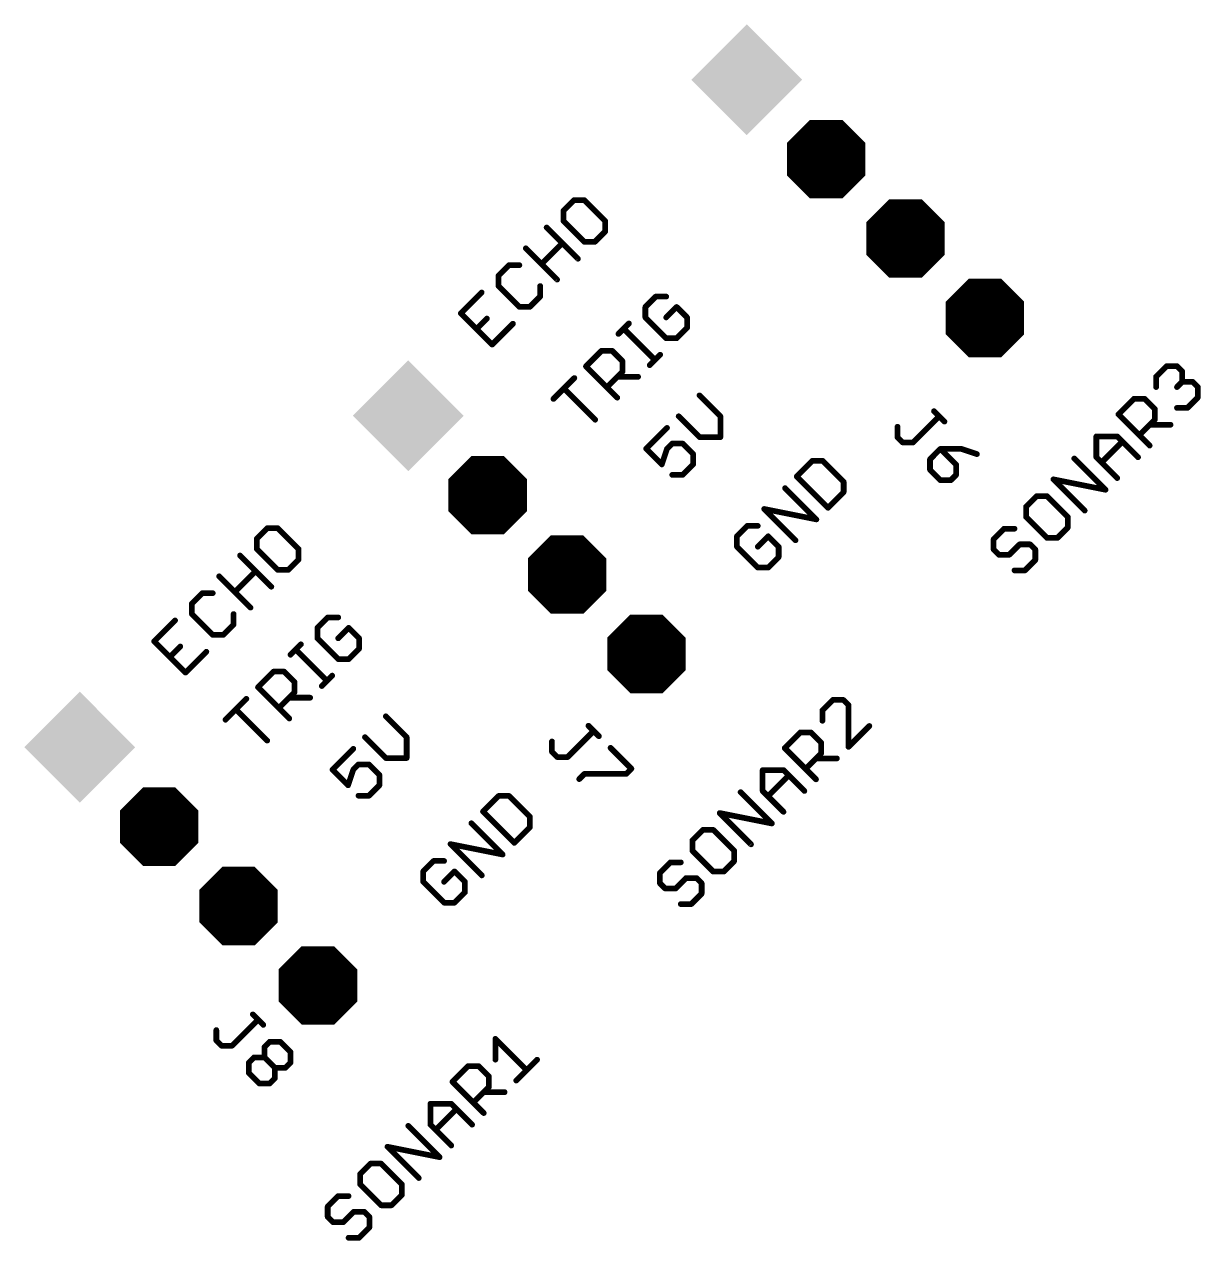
# Model space of a CAD drawing. Extents: x -38.3 to 35.6, y -39 to 39.9.
# Drawn here: x 14.66 to 35.61, y -35.45 to -13.78 of the extents above; entities that cross this region are included whole.
import ezdxf

# ---------------------------------------------------------------- set-up
doc = ezdxf.new("R2010")
doc.units = 0
doc.header["$MEASUREMENT"] = 0
doc.layers.get('0').update_dxf_attribs({"linetype": 'CONTINUOUS'})
doc.layers.add('25', color=253, linetype='CONTINUOUS')

# ---------------------------------------------------------------- blocks, each defined once
blk = doc.blocks.new('SQUAREP')
blk.add_solid([(-0.5, -0.5), (0.5, -0.5), (-0.5, 0.5), (0.5, 0.5)])
blk = doc.blocks.new('OCTAGONP')
at = {"const_width": 0.5}
blk.add_lwpolyline([(-0.25, -0.1036), (-0.25, 0.1036), (-0.1036, 0.25), (0.1036, 0.25), (0.25, 0.1036), (0.25, -0.1036), (0.1036, -0.25), (-0.1036, -0.25), (-0.25, -0.1036), (-0.25, 0.1036)], dxfattribs=at)

msp = doc.modelspace()

# ---------------------------------------------------------------- linework, layer by layer
at = {"layer": '25', "const_width": 0.1016}
for points in [[(24.4448, -16.9138), (24.2591, -17.0996)], [(24.6306, -16.9138), (24.4448, -16.9138)], [(25.0021, -17.2853), (24.6306, -16.9138)], [(24.2591, -17.0996), (24.2591, -17.2853)], [(24.2591, -17.2853), (24.6306, -17.6568)], [(25.0021, -17.4711), (25.0021, -17.2853)], [(23.9589, -17.3998), (24.5161, -17.957)], [(24.8163, -17.6568), (25.0021, -17.4711)], [(24.1446, -18.3285), (23.5874, -17.7713)], [(23.866, -18.0499), (24.2375, -17.6784)], [(24.6306, -17.6568), (24.8163, -17.6568)], [(23.2872, -18.0715), (23.1014, -18.2572)], [(23.4729, -18.0715), (23.2872, -18.0715)], [(23.1014, -18.2572), (23.1014, -18.443)], [(23.1014, -18.443), (23.4729, -18.8145)], [(23.8444, -18.6287), (23.8444, -18.443)], [(22.8012, -18.5574), (22.4297, -18.9289)], [(23.6587, -18.8145), (23.8444, -18.6287)], [(25.9029, -18.6307), (25.7171, -18.8165)], [(26.0886, -18.6307), (25.9029, -18.6307)], [(23.4729, -18.8145), (23.6587, -18.8145)], [(25.7171, -18.8165), (25.7171, -19.0022)], [(26.2744, -18.8165), (26.0886, -19.0022)], [(26.4601, -19.0022), (26.2744, -18.8165)], [(22.4297, -18.9289), (22.987, -19.4862)], [(22.7084, -19.2075), (22.8941, -19.0218)], [(22.987, -19.4862), (23.3585, -19.1147)], [(25.2384, -19.2953), (25.4241, -19.1095)], [(25.7171, -19.0022), (26.0886, -19.3737)], [(26.4601, -19.188), (26.4601, -19.0022)], [(25.8885, -19.7596), (25.3313, -19.2024)], [(26.2744, -19.3737), (26.4601, -19.188)], [(26.0886, -19.3737), (26.2744, -19.3737)], [(24.6596, -19.8741), (24.9382, -19.5955)], [(24.9382, -19.5955), (25.1239, -19.5955)], [(25.1239, -19.5955), (25.3097, -19.7812)], [(25.7956, -19.8525), (25.9814, -19.6668)], [(25.2168, -20.4313), (24.6596, -19.8741)], [(25.3097, -19.967), (25.0311, -20.2456)], [(25.3097, -19.7812), (25.3097, -19.967)], [(34.8147, -20.0567), (35.0005, -19.871)], [(35.0005, -19.871), (35.1862, -19.871)], [(35.1862, -19.871), (35.2791, -19.9638)], [(35.2791, -19.9638), (35.2791, -20.1496)], [(24.0807, -20.4529), (24.4522, -20.0814)], [(25.2168, -20.0598), (25.5883, -20.0598)], [(34.8147, -20.2425), (34.8147, -20.0567)], [(35.2791, -20.1496), (35.1862, -20.2425)], [(35.2791, -20.1496), (35.4649, -20.1496)], [(35.4649, -20.1496), (35.5577, -20.2425)], [(24.8237, -20.8244), (24.2665, -20.2672)], [(27.0536, -20.7631), (26.6821, -20.3916)], [(35.5577, -20.2425), (35.5577, -20.4282)], [(34.143, -20.7284), (34.4217, -20.4498)], [(34.4217, -20.4498), (34.6074, -20.4498)], [(34.6074, -20.4498), (34.7932, -20.6355)], [(35.372, -20.614), (35.1862, -20.614)], [(35.5577, -20.4282), (35.372, -20.614)], [(26.3106, -20.7631), (26.6821, -21.1346)], [(27.0536, -21.1346), (27.0536, -20.7631)], [(30.4871, -21.229), (30.9515, -20.7646)], [(30.8586, -20.6717), (31.0443, -20.8575)], [(34.7003, -21.2857), (34.143, -20.7284)], [(34.7932, -20.8213), (34.5145, -21.0999)], [(34.7932, -20.6355), (34.7932, -20.8213)], [(26.1032, -20.9704), (25.7317, -21.3419)], [(30.2085, -20.9504), (30.2085, -21.1361)], [(34.7003, -20.9142), (35.0718, -20.9142)], [(26.1032, -21.3419), (26.1961, -21.249)], [(26.1961, -21.249), (26.3819, -21.249)], [(26.3819, -21.249), (26.5676, -21.4348)], [(26.6821, -21.1346), (27.0536, -21.1346)], [(30.2085, -21.1361), (30.3013, -21.229)], [(30.3013, -21.229), (30.4871, -21.229)], [(33.75, -21.493), (33.75, -21.1215)], [(33.75, -21.1215), (34.1215, -21.1215)], [(33.8428, -21.5859), (34.2143, -21.2144)], [(34.1215, -21.1215), (34.493, -21.493)], [(25.7317, -21.3419), (26.0104, -21.6205)], [(26.0104, -21.6205), (26.1032, -21.3419)], [(26.5676, -21.4348), (26.5676, -21.6205)], [(30.973, -21.3434), (30.7873, -21.5292)], [(31.3445, -21.3434), (30.973, -21.3434)], [(31.2517, -21.6221), (30.973, -21.3434)], [(31.6232, -21.4363), (31.3445, -21.3434)], [(34.1215, -21.8645), (33.75, -21.493)], [(26.5676, -21.6205), (26.3819, -21.8063)], [(28.692, -21.5566), (28.4134, -21.8353)], [(28.8778, -21.5566), (28.692, -21.5566)], [(29.2493, -21.9281), (28.8778, -21.5566)], [(30.7873, -21.5292), (30.7873, -21.7149)], [(30.7873, -21.7149), (30.973, -21.9007)], [(31.2517, -21.8078), (31.2517, -21.6221)], [(33.9141, -22.0718), (33.3569, -21.5146)], [(26.3819, -21.8063), (26.1961, -21.8063)], [(28.4134, -21.8353), (28.9706, -22.3925)], [(29.2493, -22.1139), (29.2493, -21.9281)], [(30.973, -21.9007), (31.1588, -21.9007)], [(31.1588, -21.9007), (31.2517, -21.8078)], [(33.5426, -22.4433), (32.9854, -21.8861)], [(32.9854, -21.8861), (33.9141, -22.0718)], [(28.7633, -22.5998), (28.2061, -22.0426)], [(28.9706, -22.3925), (29.2493, -22.1139)], [(32.6852, -22.1863), (32.4994, -22.372)], [(32.8709, -22.1863), (32.6852, -22.1863)], [(33.2424, -22.5578), (32.8709, -22.1863)], [(28.3918, -22.9713), (27.8346, -22.4141)], [(27.8346, -22.4141), (28.7633, -22.5998)], [(32.4994, -22.372), (32.4994, -22.5578)], [(32.4994, -22.5578), (32.8709, -22.9293)], [(33.2424, -22.7435), (33.2424, -22.5578)], [(18.9838, -22.7558), (18.7981, -22.9416)], [(19.1696, -22.7558), (18.9838, -22.7558)], [(19.5411, -23.1273), (19.1696, -22.7558)], [(27.5344, -22.7143), (27.3486, -22.9)], [(27.7201, -22.7143), (27.5344, -22.7143)], [(32.1064, -22.7651), (31.9206, -22.9508)], [(32.2921, -22.7651), (32.1064, -22.7651)], [(33.0567, -22.9293), (33.2424, -22.7435)], [(18.7981, -22.9416), (18.7981, -23.1273)], [(27.3486, -22.9), (27.3486, -23.0858)], [(27.9059, -22.9), (27.7201, -23.0858)], [(28.0916, -23.0858), (27.9059, -22.9)], [(31.9206, -22.9508), (31.9206, -23.1366)], [(32.8709, -22.9293), (33.0567, -22.9293)], [(18.7981, -23.1273), (19.1696, -23.4988)], [(19.5411, -23.3131), (19.5411, -23.1273)], [(27.3486, -23.0858), (27.7201, -23.4573)], [(28.0916, -23.2715), (28.0916, -23.0858)], [(31.9206, -23.1366), (32.0135, -23.2295)], [(32.0135, -23.2295), (32.1992, -23.2295)], [(32.1992, -23.2295), (32.385, -23.0437)], [(32.385, -23.0437), (32.5707, -23.0437)], [(32.5707, -23.0437), (32.6636, -23.1366)], [(32.6636, -23.1366), (32.6636, -23.3223)], [(18.4979, -23.2418), (19.0551, -23.799)], [(19.3553, -23.4988), (19.5411, -23.3131)], [(27.9059, -23.4573), (28.0916, -23.2715)], [(32.6636, -23.3223), (32.4779, -23.5081)], [(18.6836, -24.1705), (18.1264, -23.6133)], [(18.405, -23.8919), (18.7765, -23.5204)], [(19.1696, -23.4988), (19.3553, -23.4988)], [(27.7201, -23.4573), (27.9059, -23.4573)], [(32.4779, -23.5081), (32.2921, -23.5081)], [(17.8262, -23.9135), (17.6404, -24.0992)], [(18.0119, -23.9135), (17.8262, -23.9135)], [(17.6404, -24.0992), (17.6404, -24.285)], [(17.6404, -24.285), (18.0119, -24.6565)], [(18.3834, -24.4707), (18.3834, -24.285)], [(17.3402, -24.3994), (16.9687, -24.7709)], [(18.1977, -24.6565), (18.3834, -24.4707)], [(20.0609, -24.3457), (19.8751, -24.5315)], [(20.2466, -24.3457), (20.0609, -24.3457)], [(18.0119, -24.6565), (18.1977, -24.6565)], [(19.8751, -24.5315), (19.8751, -24.7172)], [(19.8751, -24.7172), (20.2466, -25.0887)], [(20.4324, -24.5315), (20.2466, -24.7172)], [(20.6181, -24.7172), (20.4324, -24.5315)], [(20.6181, -24.903), (20.6181, -24.7172)], [(16.9687, -24.7709), (17.526, -25.3282)], [(17.2474, -25.0495), (17.4331, -24.8638)], [(17.526, -25.3282), (17.8975, -24.9567)], [(19.3964, -25.0103), (19.5821, -24.8245)], [(20.0465, -25.4746), (19.4893, -24.9174)], [(20.4324, -25.0887), (20.6181, -24.903)], [(20.2466, -25.0887), (20.4324, -25.0887)], [(18.8176, -25.5891), (19.0962, -25.3105)], [(19.0962, -25.3105), (19.2819, -25.3105)], [(19.2819, -25.3105), (19.4677, -25.4962)], [(19.9536, -25.5675), (20.1394, -25.3818)], [(19.3748, -26.1463), (18.8176, -25.5891)], [(19.4677, -25.4962), (19.4677, -25.682)], [(18.2387, -26.1679), (18.6102, -25.7964)], [(19.4677, -25.682), (19.1891, -25.9606)], [(19.3748, -25.7748), (19.7463, -25.7748)], [(29.0569, -25.8146), (28.8711, -26.0003)], [(29.2426, -25.8146), (29.0569, -25.8146)], [(29.3355, -25.9074), (29.2426, -25.8146)], [(18.9817, -26.5394), (18.4245, -25.9822)], [(28.8711, -26.0003), (28.8711, -26.1861)], [(29.3355, -26.6504), (29.3355, -25.9074)], [(21.4656, -26.4781), (21.0941, -26.1066)], [(20.7226, -26.4781), (21.0941, -26.8496)], [(21.4656, -26.8496), (21.4656, -26.4781)], [(24.3321, -26.8324), (24.7965, -26.368)], [(24.7036, -26.2752), (24.8894, -26.4609)], [(28.1994, -26.672), (28.4781, -26.3934)], [(28.4781, -26.3934), (28.6638, -26.3934)], [(28.6638, -26.3934), (28.8496, -26.5791)], [(29.707, -26.2789), (29.3355, -26.6504)], [(20.5152, -26.6854), (20.1437, -27.0569)], [(24.0535, -26.5538), (24.0535, -26.7395)], [(25.0967, -26.6682), (25.4682, -27.0397)], [(28.7567, -27.2293), (28.1994, -26.672)], [(28.8496, -26.5791), (28.8496, -26.7649)], [(21.0941, -26.8496), (21.4656, -26.8496)], [(24.0535, -26.7395), (24.1464, -26.8324)], [(24.1464, -26.8324), (24.3321, -26.8324)], [(28.8496, -26.7649), (28.5709, -27.0435)], [(28.7567, -26.8578), (29.1282, -26.8578)], [(20.1437, -27.0569), (20.4224, -27.3355)], [(20.4224, -27.3355), (20.5152, -27.0569)], [(20.5152, -27.0569), (20.6081, -26.964)], [(20.6081, -26.964), (20.7939, -26.964)], [(20.7939, -26.964), (20.9796, -27.1498)], [(25.4682, -27.0397), (25.3753, -27.1326)], [(27.8064, -27.4366), (27.8064, -27.0651)], [(27.8064, -27.0651), (28.1779, -27.0651)], [(28.1779, -27.0651), (28.5494, -27.4366)], [(20.9796, -27.3355), (20.7939, -27.5213)], [(20.9796, -27.1498), (20.9796, -27.3355)], [(24.6323, -27.1326), (24.5394, -27.2255)], [(25.3753, -27.1326), (24.6323, -27.1326)], [(27.8992, -27.5295), (28.2707, -27.158)], [(20.7939, -27.5213), (20.6081, -27.5213)], [(23.104, -27.5256), (22.8254, -27.8043)], [(23.2898, -27.5256), (23.104, -27.5256)], [(23.6613, -27.8971), (23.2898, -27.5256)], [(27.9705, -28.0154), (27.4133, -27.4582)], [(28.1779, -27.8081), (27.8064, -27.4366)], [(22.8254, -27.8043), (23.3826, -28.3615)], [(23.6613, -28.0829), (23.6613, -27.8971)], [(27.599, -28.3869), (27.0418, -27.8297)], [(27.0418, -27.8297), (27.9705, -28.0154)], [(23.1753, -28.5688), (22.6181, -28.0116)], [(23.3826, -28.3615), (23.6613, -28.0829)], [(26.7416, -28.1299), (26.5558, -28.3156)], [(26.9273, -28.1299), (26.7416, -28.1299)], [(27.2988, -28.5014), (26.9273, -28.1299)], [(22.8038, -28.9403), (22.2466, -28.3831)], [(22.2466, -28.3831), (23.1753, -28.5688)], [(26.5558, -28.3156), (26.5558, -28.5014)], [(26.5558, -28.5014), (26.9273, -28.8729)], [(27.2988, -28.6871), (27.2988, -28.5014)], [(21.9464, -28.6833), (21.7606, -28.869)], [(22.1321, -28.6833), (21.9464, -28.6833)], [(26.1628, -28.7087), (25.977, -28.8944)], [(26.3485, -28.7087), (26.1628, -28.7087)], [(27.1131, -28.8729), (27.2988, -28.6871)], [(21.7606, -28.869), (21.7606, -29.0548)], [(21.7606, -29.0548), (22.1321, -29.4263)], [(22.3179, -28.869), (22.1321, -29.0548)], [(22.5036, -29.0548), (22.3179, -28.869)], [(22.5036, -29.2405), (22.5036, -29.0548)], [(25.977, -28.8944), (25.977, -29.0802)], [(25.977, -29.0802), (26.0699, -29.1731)], [(26.2556, -29.1731), (26.4414, -28.9873)], [(26.4414, -28.9873), (26.6271, -28.9873)], [(26.6271, -28.9873), (26.72, -29.0802)], [(26.72, -29.0802), (26.72, -29.2659)], [(26.9273, -28.8729), (27.1131, -28.8729)], [(22.3179, -29.4263), (22.5036, -29.2405)], [(26.0699, -29.1731), (26.2556, -29.1731)], [(26.72, -29.2659), (26.5343, -29.4517)], [(22.1321, -29.4263), (22.3179, -29.4263)], [(26.5343, -29.4517), (26.3485, -29.4517)], [(18.7256, -31.4168), (18.9113, -31.6025)], [(18.3541, -31.974), (18.8184, -31.5097)], [(18.0754, -31.6954), (18.0754, -31.8812)], [(18.0754, -31.8812), (18.1683, -31.974)], [(23.0458, -32.2225), (23.0458, -31.851)], [(23.0458, -31.851), (23.6031, -32.4083)], [(18.1683, -31.974), (18.3541, -31.974)], [(18.9329, -31.9956), (19.0258, -31.9027)], [(18.9329, -32.1814), (18.9329, -31.9956)], [(19.0258, -31.9027), (19.2115, -31.9027)], [(19.2115, -31.9027), (19.3973, -32.0885)], [(19.3973, -32.0885), (19.3973, -32.2742)], [(18.6543, -32.2742), (18.7471, -32.1814)], [(18.6543, -32.46), (18.6543, -32.2742)], [(18.7471, -32.1814), (18.9329, -32.1814)], [(18.9329, -32.1814), (19.1186, -32.3671)], [(19.3973, -32.2742), (19.3044, -32.3671)], [(23.4173, -32.594), (23.7888, -32.2225)], [(18.84, -32.6457), (18.6543, -32.46)], [(19.3044, -32.3671), (19.1186, -32.3671)], [(19.1186, -32.3671), (19.1186, -32.5529)], [(22.2812, -32.6156), (22.5599, -32.337)], [(22.5599, -32.337), (22.7456, -32.337)], [(22.7456, -32.337), (22.9314, -32.5227)], [(22.9314, -32.5227), (22.9314, -32.7085)], [(19.0258, -32.6457), (18.84, -32.6457)], [(19.1186, -32.5529), (19.0258, -32.6457)], [(22.8385, -33.1729), (22.2812, -32.6156)], [(22.9314, -32.7085), (22.6527, -32.9871)], [(22.8385, -32.8014), (23.21, -32.8014)], [(21.8882, -33.3802), (21.8882, -33.0087)], [(21.8882, -33.0087), (22.2597, -33.0087)], [(21.981, -33.4731), (22.3525, -33.1016)], [(22.2597, -33.0087), (22.6312, -33.3802)], [(22.0523, -33.959), (21.4951, -33.4018)], [(22.2597, -33.7517), (21.8882, -33.3802)], [(21.6808, -34.3305), (21.1236, -33.7733)], [(21.1236, -33.7733), (22.0523, -33.959)], [(20.8234, -34.0735), (20.6376, -34.2592)], [(20.6376, -34.2592), (20.6376, -34.445)], [(21.0091, -34.0735), (20.8234, -34.0735)], [(21.3806, -34.445), (21.0091, -34.0735)], [(20.6376, -34.445), (21.0091, -34.8165)], [(21.3806, -34.6307), (21.3806, -34.445)], [(20.2446, -34.6523), (20.0588, -34.838)], [(20.4303, -34.6523), (20.2446, -34.6523)], [(21.1949, -34.8165), (21.3806, -34.6307)], [(20.0588, -34.838), (20.0588, -35.0238)], [(21.0091, -34.8165), (21.1949, -34.8165)], [(20.0588, -35.0238), (20.1517, -35.1167)], [(20.1517, -35.1167), (20.3374, -35.1167)], [(20.3374, -35.1167), (20.5232, -34.9309)], [(20.5232, -34.9309), (20.7089, -34.9309)], [(20.7089, -34.9309), (20.8018, -35.0238)], [(20.8018, -35.0238), (20.8018, -35.2095)], [(20.8018, -35.2095), (20.6161, -35.3953)], [(20.6161, -35.3953), (20.4303, -35.3953)]]:
    msp.add_lwpolyline(points, dxfattribs=at)
at = {"layer": '25', "const_width": 0.0508}
for points in [[(24.4448, -16.8884, 1), (24.4448, -16.9392)], [(24.4628, -16.9318, 1), (24.4269, -16.8958)], [(24.6485, -16.8958, 1), (24.6126, -16.9318)], [(24.6306, -16.9392, 1), (24.6306, -16.8884)], [(24.2845, -17.0996, 1), (24.2337, -17.0996)], [(24.2411, -17.0816, 1), (24.277, -17.1175)], [(24.277, -17.2673, 1), (24.2411, -17.3033)], [(24.2337, -17.2853, 1), (24.2845, -17.2853)], [(25.0275, -17.2853, 1), (24.9767, -17.2853)], [(24.9841, -17.3033, 1), (25.02, -17.2673)], [(23.9768, -17.3818, 1), (23.9409, -17.4177)], [(24.9767, -17.4711, 1), (25.0275, -17.4711)], [(25.02, -17.489, 1), (24.9841, -17.4531)], [(23.6053, -17.7533, 1), (23.5694, -17.7892)], [(24.2555, -17.6963, 1), (24.2196, -17.6604)], [(24.6306, -17.6314, 1), (24.6306, -17.6822)], [(24.6126, -17.6748, 1), (24.6485, -17.6388)], [(24.7984, -17.6388, 1), (24.8343, -17.6748)], [(24.8163, -17.6822, 1), (24.8163, -17.6314)], [(24.4982, -17.975, 1), (24.5341, -17.939)], [(23.2872, -18.0461, 1), (23.2872, -18.0969)], [(23.3052, -18.0894, 1), (23.2692, -18.0535)], [(23.4729, -18.0969, 1), (23.4729, -18.0461)], [(23.8481, -18.0319, 1), (23.884, -18.0678)], [(23.1268, -18.2572, 1), (23.076, -18.2572)], [(23.0835, -18.2392, 1), (23.1194, -18.2752)], [(23.1194, -18.425, 1), (23.0835, -18.4609)], [(23.8698, -18.443, 1), (23.819, -18.443)], [(24.1267, -18.3465, 1), (24.1626, -18.3105)], [(22.8192, -18.5754, 1), (22.7833, -18.5394)], [(23.076, -18.443, 1), (23.1268, -18.443)], [(23.819, -18.6287, 1), (23.8698, -18.6287)], [(23.8624, -18.6467, 1), (23.8265, -18.6107)], [(25.9029, -18.6053, 1), (25.9029, -18.6561)], [(25.9209, -18.6487, 1), (25.8849, -18.6128)], [(26.0886, -18.6561, 1), (26.0886, -18.6053)], [(23.4729, -18.7891, 1), (23.4729, -18.8399)], [(23.455, -18.8324, 1), (23.4909, -18.7965)], [(23.6407, -18.7965, 1), (23.6767, -18.8324)], [(23.6587, -18.8399, 1), (23.6587, -18.7891)], [(25.7425, -18.8165, 1), (25.6917, -18.8165)], [(25.6992, -18.7985, 1), (25.7351, -18.8345)], [(26.2924, -18.7985, 1), (26.2564, -18.8345)], [(26.2924, -18.8345, 1), (26.2564, -18.7985)], [(22.4477, -18.9109, 1), (22.4118, -18.9469)], [(22.4118, -18.9109, 1), (22.4477, -18.9469)], [(22.9121, -19.0397, 1), (22.8762, -19.0038)], [(23.3765, -19.1326, 1), (23.3405, -19.0967)], [(25.4421, -19.1275, 1), (25.4062, -19.0915)], [(25.6917, -19.0022, 1), (25.7425, -19.0022)], [(25.7351, -18.9843, 1), (25.6992, -19.0202)], [(26.0707, -18.9843, 1), (26.1066, -19.0202)], [(26.4855, -19.0022, 1), (26.4347, -19.0022)], [(26.4422, -19.0202, 1), (26.4781, -18.9843)], [(22.6904, -19.1896, 1), (22.7263, -19.2255)], [(25.2204, -19.2773, 1), (25.2563, -19.3132)], [(25.3492, -19.1844, 1), (25.3133, -19.2203)], [(26.4347, -19.188, 1), (26.4855, -19.188)], [(26.4781, -19.206, 1), (26.4422, -19.17)], [(22.969, -19.4682, 1), (23.005, -19.5041)], [(22.969, -19.5041, 1), (23.005, -19.4682)], [(26.0886, -19.3483, 1), (26.0886, -19.3991)], [(26.0707, -19.3917, 1), (26.1066, -19.3558)], [(26.2564, -19.3558, 1), (26.2924, -19.3917)], [(26.2744, -19.3991, 1), (26.2744, -19.3483)], [(24.9382, -19.5701, 1), (24.9382, -19.6209)], [(24.9562, -19.6134, 1), (24.9202, -19.5775)], [(25.1419, -19.5775, 1), (25.106, -19.6134)], [(25.1239, -19.6209, 1), (25.1239, -19.5701)], [(25.9994, -19.6847, 1), (25.9634, -19.6488)], [(24.6775, -19.8561, 1), (24.6416, -19.892)], [(24.6416, -19.8561, 1), (24.6775, -19.892)], [(25.3351, -19.7812, 1), (25.2843, -19.7812)], [(25.2917, -19.7992, 1), (25.3277, -19.7632)], [(25.3277, -19.9849, 1), (25.2917, -19.949)], [(25.7777, -19.8345, 1), (25.8136, -19.8705)], [(25.8706, -19.7776, 1), (25.9065, -19.7417)], [(35.0005, -19.8456, 1), (35.0005, -19.8964)], [(35.0184, -19.8889, 1), (34.9825, -19.853)], [(35.2042, -19.853, 1), (35.1683, -19.8889)], [(35.1862, -19.8964, 1), (35.1862, -19.8456)], [(35.3045, -19.9638, 1), (35.2537, -19.9638)], [(35.2611, -19.9818, 1), (35.2971, -19.9459)], [(24.4702, -20.0994, 1), (24.4343, -20.0634)], [(25.2168, -20.0344, 1), (25.2168, -20.0852)], [(25.2843, -19.967, 1), (25.3351, -19.967)], [(25.5883, -20.0852, 1), (25.5883, -20.0344)], [(34.8401, -20.0567, 1), (34.7893, -20.0567)], [(34.7968, -20.0387, 1), (34.8327, -20.0747)], [(35.2791, -20.1242, 1), (35.2791, -20.175)], [(35.2537, -20.1496, 1), (35.3045, -20.1496)], [(35.2971, -20.1675, 1), (35.2611, -20.1316)], [(35.4828, -20.1316, 1), (35.4469, -20.1675)], [(35.4649, -20.175, 1), (35.4649, -20.1242)], [(24.2845, -20.2492, 1), (24.2485, -20.2851)], [(25.0131, -20.2276, 1), (25.049, -20.2635)], [(26.7, -20.3736, 1), (26.6641, -20.4095)], [(34.7893, -20.2425, 1), (34.8401, -20.2425)], [(35.1683, -20.2245, 1), (35.2042, -20.2604)], [(35.5831, -20.2425, 1), (35.5323, -20.2425)], [(35.5398, -20.2604, 1), (35.5757, -20.2245)], [(24.0628, -20.4349, 1), (24.0987, -20.4709)], [(25.1989, -20.4493, 1), (25.2348, -20.4134)], [(34.4217, -20.4244, 1), (34.4217, -20.4752)], [(34.4396, -20.4677, 1), (34.4037, -20.4318)], [(34.6254, -20.4318, 1), (34.5894, -20.4677)], [(34.6074, -20.4752, 1), (34.6074, -20.4244)], [(35.1862, -20.5886, 1), (35.1862, -20.6394)], [(35.354, -20.596, 1), (35.3899, -20.6319)], [(35.372, -20.6394, 1), (35.372, -20.5886)], [(35.5323, -20.4282, 1), (35.5831, -20.4282)], [(35.5757, -20.4462, 1), (35.5398, -20.4102)], [(24.8058, -20.8424, 1), (24.8417, -20.8064)], [(26.3285, -20.7451, 1), (26.2926, -20.781)], [(27.079, -20.7631, 1), (27.0282, -20.7631)], [(27.0356, -20.781, 1), (27.0715, -20.7451)], [(30.8765, -20.6538, 1), (30.8406, -20.6897)], [(30.9694, -20.7826, 1), (30.9335, -20.7467)], [(34.161, -20.7104, 1), (34.1251, -20.7464)], [(34.1251, -20.7104, 1), (34.161, -20.7464)], [(34.8186, -20.6355, 1), (34.7678, -20.6355)], [(34.7678, -20.8213, 1), (34.8186, -20.8213)], [(34.7752, -20.6535, 1), (34.8111, -20.6176)], [(34.8111, -20.8392, 1), (34.7752, -20.8033)], [(26.1212, -20.9884, 1), (26.0853, -20.9524)], [(30.2339, -20.9504, 1), (30.1831, -20.9504)], [(31.0264, -20.8755, 1), (31.0623, -20.8395)], [(34.7003, -20.8888, 1), (34.7003, -20.9396)], [(35.0718, -20.9396, 1), (35.0718, -20.8888)], [(26.1961, -21.2236, 1), (26.1961, -21.2744)], [(26.2141, -21.267, 1), (26.1782, -21.2311)], [(26.3998, -21.2311, 1), (26.3639, -21.267)], [(26.3819, -21.2744, 1), (26.3819, -21.2236)], [(26.6821, -21.1092, 1), (26.6821, -21.16)], [(26.6641, -21.1525, 1), (26.7, -21.1166)], [(27.0282, -21.1346, 1), (27.079, -21.1346)], [(27.0536, -21.16, 1), (27.0536, -21.1092)], [(30.2264, -21.1182, 1), (30.1905, -21.1541)], [(30.1831, -21.1361, 1), (30.2339, -21.1361)], [(30.3013, -21.2036, 1), (30.3013, -21.2544)], [(30.2834, -21.247, 1), (30.3193, -21.211)], [(30.4691, -21.211, 1), (30.505, -21.247)], [(30.4871, -21.2544, 1), (30.4871, -21.2036)], [(33.7754, -21.1215, 1), (33.7246, -21.1215)], [(33.75, -21.0961, 1), (33.75, -21.1469)], [(34.1394, -21.1035, 1), (34.1035, -21.1394)], [(34.1215, -21.1469, 1), (34.1215, -21.0961)], [(34.2323, -21.2323, 1), (34.1964, -21.1964)], [(34.4966, -21.0819, 1), (34.5325, -21.1179)], [(25.7497, -21.3239, 1), (25.7138, -21.3599)], [(25.7138, -21.3239, 1), (25.7497, -21.3599)], [(26.0853, -21.3239, 1), (26.1212, -21.3599)], [(26.1273, -21.3499, 1), (26.0791, -21.3339)], [(26.593, -21.4348, 1), (26.5422, -21.4348)], [(26.5497, -21.4527, 1), (26.5856, -21.4168)], [(30.973, -21.318, 1), (30.973, -21.3688)], [(30.991, -21.3255, 1), (30.9551, -21.3614)], [(30.991, -21.3614, 1), (30.9551, -21.3255)], [(31.3526, -21.3194, 1), (31.3365, -21.3675)], [(31.3445, -21.3688, 1), (31.3445, -21.318)], [(31.6151, -21.4604, 1), (31.6312, -21.4122)], [(33.7679, -21.475, 1), (33.732, -21.5109)], [(34.6823, -21.3036, 1), (34.7182, -21.2677)], [(25.9863, -21.6125, 1), (26.0345, -21.6286)], [(25.9924, -21.6385, 1), (26.0283, -21.6026)], [(26.5422, -21.6205, 1), (26.593, -21.6205)], [(26.5856, -21.6385, 1), (26.5497, -21.6026)], [(28.692, -21.5312, 1), (28.692, -21.582)], [(28.71, -21.5746, 1), (28.6741, -21.5387)], [(28.8957, -21.5387, 1), (28.8598, -21.5746)], [(28.8778, -21.582, 1), (28.8778, -21.5312)], [(30.7693, -21.5112, 1), (30.8052, -21.5472)], [(30.8127, -21.5292, 1), (30.7619, -21.5292)], [(30.8052, -21.697, 1), (30.7693, -21.7329)], [(31.2771, -21.6221, 1), (31.2263, -21.6221)], [(31.2337, -21.64, 1), (31.2696, -21.6041)], [(33.3748, -21.4966, 1), (33.3389, -21.5325)], [(33.7246, -21.493, 1), (33.7754, -21.493)], [(33.8249, -21.5679, 1), (33.8608, -21.6038)], [(34.475, -21.5109, 1), (34.5109, -21.475)], [(26.1961, -21.7809, 1), (26.1961, -21.8317)], [(26.3639, -21.7883, 1), (26.3998, -21.8242)], [(26.3819, -21.8317, 1), (26.3819, -21.7809)], [(28.4313, -21.8173, 1), (28.3954, -21.8532)], [(28.3954, -21.8173, 1), (28.4313, -21.8532)], [(29.2747, -21.9281, 1), (29.2239, -21.9281)], [(30.7619, -21.7149, 1), (30.8127, -21.7149)], [(30.973, -21.8753, 1), (30.973, -21.9261)], [(30.9551, -21.9187, 1), (30.991, -21.8827)], [(31.1408, -21.8827, 1), (31.1767, -21.9187)], [(31.1588, -21.9261, 1), (31.1588, -21.8753)], [(31.2263, -21.8078, 1), (31.2771, -21.8078)], [(31.2696, -21.8258, 1), (31.2337, -21.7899)], [(32.9904, -21.8611, 1), (32.9804, -21.911)], [(33.0033, -21.8681, 1), (32.9674, -21.904)], [(34.1035, -21.8824, 1), (34.1394, -21.8465)], [(28.224, -22.0246, 1), (28.1881, -22.0605)], [(29.2239, -22.1139, 1), (29.2747, -22.1139)], [(29.2313, -21.9461, 1), (29.2672, -21.9102)], [(29.2672, -22.1318, 1), (29.2313, -22.0959)], [(33.8962, -22.0898, 1), (33.9321, -22.0538)], [(33.9092, -22.0967, 1), (33.9191, -22.0469)], [(32.6852, -22.1609, 1), (32.6852, -22.2117)], [(32.7032, -22.2042, 1), (32.6672, -22.1683)], [(32.8889, -22.1683, 1), (32.853, -22.2042)], [(32.8709, -22.2117, 1), (32.8709, -22.1609)], [(27.8525, -22.3961, 1), (27.8166, -22.432)], [(27.8395, -22.3892, 1), (27.8296, -22.439)], [(28.9527, -22.3745, 1), (28.9886, -22.4105)], [(28.9527, -22.4105, 1), (28.9886, -22.3745)], [(32.5248, -22.372, 1), (32.474, -22.372)], [(32.4815, -22.354, 1), (32.5174, -22.39)], [(32.5174, -22.5398, 1), (32.4815, -22.5757)], [(33.2678, -22.5578, 1), (33.217, -22.5578)], [(33.2245, -22.5757, 1), (33.2604, -22.5398)], [(33.5247, -22.4613, 1), (33.5606, -22.4253)], [(18.9838, -22.7304, 1), (18.9838, -22.7812)], [(19.0018, -22.7738, 1), (18.9659, -22.7378)], [(19.1875, -22.7378, 1), (19.1516, -22.7738)], [(19.1696, -22.7812, 1), (19.1696, -22.7304)], [(27.5344, -22.6889, 1), (27.5344, -22.7397)], [(27.5523, -22.7322, 1), (27.5164, -22.6963)], [(27.7201, -22.7397, 1), (27.7201, -22.6889)], [(28.7454, -22.6178, 1), (28.7813, -22.5819)], [(28.7583, -22.6247, 1), (28.7683, -22.5749)], [(32.1064, -22.7397, 1), (32.1064, -22.7905)], [(32.1243, -22.783, 1), (32.0884, -22.7471)], [(32.2921, -22.7905, 1), (32.2921, -22.7397)], [(32.474, -22.5578, 1), (32.5248, -22.5578)], [(33.217, -22.7435, 1), (33.2678, -22.7435)], [(33.2604, -22.7615, 1), (33.2245, -22.7255)], [(18.8235, -22.9416, 1), (18.7727, -22.9416)], [(18.7801, -22.9236, 1), (18.816, -22.9595)], [(27.374, -22.9, 1), (27.3232, -22.9)], [(27.3307, -22.8821, 1), (27.3666, -22.918)], [(27.9238, -22.8821, 1), (27.8879, -22.918)], [(27.9238, -22.918, 1), (27.8879, -22.8821)], [(28.3739, -22.9893, 1), (28.4098, -22.9534)], [(31.946, -22.9508, 1), (31.8952, -22.9508)], [(31.9027, -22.9329, 1), (31.9386, -22.9688)], [(32.8709, -22.9039, 1), (32.8709, -22.9547)], [(32.853, -22.9472, 1), (32.8889, -22.9113)], [(33.0387, -22.9113, 1), (33.0747, -22.9472)], [(33.0567, -22.9547, 1), (33.0567, -22.9039)], [(18.816, -23.1093, 1), (18.7801, -23.1453)], [(18.7727, -23.1273, 1), (18.8235, -23.1273)], [(19.5665, -23.1273, 1), (19.5157, -23.1273)], [(19.5231, -23.1453, 1), (19.559, -23.1093)], [(27.3232, -23.0858, 1), (27.374, -23.0858)], [(27.3666, -23.0678, 1), (27.3307, -23.1037)], [(27.7022, -23.0678, 1), (27.7381, -23.1037)], [(28.117, -23.0858, 1), (28.0662, -23.0858)], [(28.0737, -23.1037, 1), (28.1096, -23.0678)], [(31.8952, -23.1366, 1), (31.946, -23.1366)], [(31.9386, -23.1186, 1), (31.9027, -23.1545)], [(32.0135, -23.2041, 1), (32.0135, -23.2549)], [(32.1992, -23.2549, 1), (32.1992, -23.2041)], [(32.385, -23.0183, 1), (32.385, -23.0691)], [(32.403, -23.0617, 1), (32.367, -23.0257)], [(32.5887, -23.0257, 1), (32.5528, -23.0617)], [(32.5707, -23.0691, 1), (32.5707, -23.0183)], [(32.689, -23.1366, 1), (32.6382, -23.1366)], [(32.6457, -23.1545, 1), (32.6816, -23.1186)], [(18.5158, -23.2238, 1), (18.4799, -23.2597)], [(19.5157, -23.3131, 1), (19.5665, -23.3131)], [(19.559, -23.331, 1), (19.5231, -23.2951)], [(28.0662, -23.2715, 1), (28.117, -23.2715)], [(28.1096, -23.2895, 1), (28.0737, -23.2536)], [(31.9955, -23.2474, 1), (32.0315, -23.2115)], [(32.1813, -23.2115, 1), (32.2172, -23.2474)], [(32.6382, -23.3223, 1), (32.689, -23.3223)], [(32.6816, -23.3403, 1), (32.6457, -23.3044)], [(18.1443, -23.5953, 1), (18.1084, -23.6312)], [(18.7945, -23.5383, 1), (18.7586, -23.5024)], [(19.1696, -23.4734, 1), (19.1696, -23.5242)], [(19.1516, -23.5168, 1), (19.1875, -23.4808)], [(19.3374, -23.4808, 1), (19.3733, -23.5168)], [(19.3553, -23.5242, 1), (19.3553, -23.4734)], [(27.7201, -23.4319, 1), (27.7201, -23.4827)], [(27.7022, -23.4752, 1), (27.7381, -23.4393)], [(27.8879, -23.4393, 1), (27.9238, -23.4752)], [(27.9059, -23.4827, 1), (27.9059, -23.4319)], [(32.2921, -23.4827, 1), (32.2921, -23.5335)], [(32.4599, -23.4901, 1), (32.4958, -23.526)], [(32.4779, -23.5335, 1), (32.4779, -23.4827)], [(19.0372, -23.817, 1), (19.0731, -23.781)], [(17.8262, -23.8881, 1), (17.8262, -23.9389)], [(17.8442, -23.9314, 1), (17.8082, -23.8955)], [(18.0119, -23.9389, 1), (18.0119, -23.8881)], [(18.3871, -23.8739, 1), (18.423, -23.9098)], [(17.6658, -24.0992, 1), (17.615, -24.0992)], [(17.6225, -24.0812, 1), (17.6584, -24.1172)], [(17.615, -24.285, 1), (17.6658, -24.285)], [(17.6584, -24.267, 1), (17.6225, -24.3029)], [(18.4088, -24.285, 1), (18.358, -24.285)], [(18.6657, -24.1885, 1), (18.7016, -24.1525)], [(17.3582, -24.4174, 1), (17.3223, -24.3814)], [(18.358, -24.4707, 1), (18.4088, -24.4707)], [(18.4014, -24.4887, 1), (18.3655, -24.4527)], [(20.0609, -24.3203, 1), (20.0609, -24.3711)], [(20.0789, -24.3637, 1), (20.0429, -24.3278)], [(20.2466, -24.3711, 1), (20.2466, -24.3203)], [(18.0119, -24.6311, 1), (18.0119, -24.6819)], [(17.994, -24.6744, 1), (18.0299, -24.6385)], [(18.1797, -24.6385, 1), (18.2157, -24.6744)], [(18.1977, -24.6819, 1), (18.1977, -24.6311)], [(19.9005, -24.5315, 1), (19.8497, -24.5315)], [(19.8572, -24.5135, 1), (19.8931, -24.5495)], [(19.8497, -24.7172, 1), (19.9005, -24.7172)], [(19.8931, -24.6993, 1), (19.8572, -24.7352)], [(20.2287, -24.6993, 1), (20.2646, -24.7352)], [(20.4504, -24.5135, 1), (20.4144, -24.5495)], [(20.4504, -24.5495, 1), (20.4144, -24.5135)], [(20.6435, -24.7172, 1), (20.5927, -24.7172)], [(20.6002, -24.7352, 1), (20.6361, -24.6993)], [(16.9867, -24.7529, 1), (16.9508, -24.7889)], [(16.9508, -24.7529, 1), (16.9867, -24.7889)], [(17.4511, -24.8817, 1), (17.4152, -24.8458)], [(17.9155, -24.9746, 1), (17.8795, -24.9387)], [(19.5072, -24.8994, 1), (19.4713, -24.9353)], [(19.6001, -24.8425, 1), (19.5642, -24.8065)], [(20.5927, -24.903, 1), (20.6435, -24.903)], [(20.6361, -24.921, 1), (20.6002, -24.885)], [(17.2294, -25.0316, 1), (17.2653, -25.0675)], [(19.3784, -24.9923, 1), (19.4143, -25.0282)], [(20.2466, -25.0633, 1), (20.2466, -25.1141)], [(20.2287, -25.1067, 1), (20.2646, -25.0708)], [(20.4144, -25.0708, 1), (20.4504, -25.1067)], [(20.4324, -25.1141, 1), (20.4324, -25.0633)], [(17.508, -25.3102, 1), (17.544, -25.3461)], [(17.508, -25.3461, 1), (17.544, -25.3102)], [(19.0962, -25.2851, 1), (19.0962, -25.3359)], [(19.1142, -25.3284, 1), (19.0782, -25.2925)], [(19.2999, -25.2925, 1), (19.264, -25.3284)], [(19.2819, -25.3359, 1), (19.2819, -25.2851)], [(20.1574, -25.3997, 1), (20.1214, -25.3638)], [(18.8355, -25.5711, 1), (18.7996, -25.607)], [(18.7996, -25.5711, 1), (18.8355, -25.607)], [(19.4931, -25.4962, 1), (19.4423, -25.4962)], [(19.4497, -25.5142, 1), (19.4857, -25.4782)], [(19.9357, -25.5495, 1), (19.9716, -25.5855)], [(20.0286, -25.4926, 1), (20.0645, -25.4567)], [(18.6282, -25.8144, 1), (18.5923, -25.7784)], [(19.3748, -25.7494, 1), (19.3748, -25.8002)], [(19.4423, -25.682, 1), (19.4931, -25.682)], [(19.4857, -25.6999, 1), (19.4497, -25.664)], [(19.7463, -25.8002, 1), (19.7463, -25.7494)], [(29.0569, -25.7892, 1), (29.0569, -25.84)], [(29.0748, -25.8325, 1), (29.0389, -25.7966)], [(29.2606, -25.7966, 1), (29.2247, -25.8325)], [(29.2426, -25.84, 1), (29.2426, -25.7892)], [(18.4425, -25.9642, 1), (18.4065, -26.0001)], [(19.1711, -25.9426, 1), (19.207, -25.9785)], [(28.8965, -26.0003, 1), (28.8457, -26.0003)], [(28.8532, -25.9823, 1), (28.8891, -26.0183)], [(29.3609, -25.9074, 1), (29.3101, -25.9074)], [(29.3175, -25.9254, 1), (29.3535, -25.8895)], [(18.2208, -26.1499, 1), (18.2567, -26.1859)], [(19.3569, -26.1643, 1), (19.3928, -26.1284)], [(21.112, -26.0886, 1), (21.0761, -26.1245)], [(28.8457, -26.1861, 1), (28.8965, -26.1861)], [(20.7405, -26.4601, 1), (20.7046, -26.496)], [(21.491, -26.4781, 1), (21.4402, -26.4781)], [(24.7216, -26.2572, 1), (24.6856, -26.2931)], [(24.8144, -26.386, 1), (24.7785, -26.3501)], [(24.8714, -26.4789, 1), (24.9073, -26.4429)], [(28.4781, -26.368, 1), (28.4781, -26.4188)], [(28.496, -26.4113, 1), (28.4601, -26.3754)], [(28.6818, -26.3754, 1), (28.6458, -26.4113)], [(28.6638, -26.4188, 1), (28.6638, -26.368)], [(29.725, -26.2969, 1), (29.689, -26.261)], [(18.9638, -26.5574, 1), (18.9997, -26.5214)], [(20.5332, -26.7034, 1), (20.4973, -26.6674)], [(21.4476, -26.496, 1), (21.4835, -26.4601)], [(24.0789, -26.5538, 1), (24.0281, -26.5538)], [(25.1146, -26.6503, 1), (25.0787, -26.6862)], [(28.2174, -26.654, 1), (28.1815, -26.69)], [(28.1815, -26.654, 1), (28.2174, -26.69)], [(28.875, -26.5791, 1), (28.8242, -26.5791)], [(28.8316, -26.5971, 1), (28.8675, -26.5612)], [(29.3175, -26.6325, 1), (29.3535, -26.6684)], [(29.3101, -26.6504, 1), (29.3609, -26.6504)], [(21.0941, -26.8242, 1), (21.0941, -26.875)], [(21.0761, -26.8675, 1), (21.112, -26.8316)], [(21.4402, -26.8496, 1), (21.491, -26.8496)], [(21.4656, -26.875, 1), (21.4656, -26.8242)], [(24.0714, -26.7216, 1), (24.0355, -26.7575)], [(24.0281, -26.7395, 1), (24.0789, -26.7395)], [(24.1464, -26.807, 1), (24.1464, -26.8578)], [(24.1284, -26.8504, 1), (24.1643, -26.8144)], [(24.3141, -26.8144, 1), (24.3501, -26.8504)], [(24.3321, -26.8578, 1), (24.3321, -26.807)], [(28.7567, -26.8324, 1), (28.7567, -26.8832)], [(28.8242, -26.7649, 1), (28.875, -26.7649)], [(28.8675, -26.7828, 1), (28.8316, -26.7469)], [(29.1282, -26.8832, 1), (29.1282, -26.8324)], [(20.1617, -27.0389, 1), (20.1258, -27.0749)], [(20.1258, -27.0389, 1), (20.1617, -27.0749)], [(20.4973, -27.0389, 1), (20.5332, -27.0749)], [(20.5393, -27.0649, 1), (20.4911, -27.0489)], [(20.6081, -26.9386, 1), (20.6081, -26.9894)], [(20.6261, -26.982, 1), (20.5902, -26.9461)], [(20.8118, -26.9461, 1), (20.7759, -26.982)], [(20.7939, -26.9894, 1), (20.7939, -26.9386)], [(25.4861, -27.0577, 1), (25.4502, -27.0218)], [(25.4502, -27.0577, 1), (25.4861, -27.0218)], [(27.8318, -27.0651, 1), (27.781, -27.0651)], [(27.8064, -27.0397, 1), (27.8064, -27.0905)], [(28.1958, -27.0471, 1), (28.1599, -27.083)], [(28.1779, -27.0905, 1), (28.1779, -27.0397)], [(28.553, -27.0255, 1), (28.5889, -27.0615)], [(20.4044, -27.3535, 1), (20.4403, -27.3176)], [(21.005, -27.1498, 1), (20.9542, -27.1498)], [(20.9617, -27.1677, 1), (20.9976, -27.1318)], [(20.9976, -27.3535, 1), (20.9617, -27.3176)], [(24.5215, -27.2075, 1), (24.5574, -27.2434)], [(24.6323, -27.1072, 1), (24.6323, -27.158)], [(24.6503, -27.1506, 1), (24.6143, -27.1146)], [(25.3573, -27.1146, 1), (25.3933, -27.1506)], [(25.3753, -27.158, 1), (25.3753, -27.1072)], [(28.2887, -27.1759, 1), (28.2528, -27.14)], [(28.7387, -27.2472, 1), (28.7746, -27.2113)], [(20.3983, -27.3275, 1), (20.4465, -27.3436)], [(20.6081, -27.4959, 1), (20.6081, -27.5467)], [(20.7759, -27.5033, 1), (20.8118, -27.5392)], [(20.7939, -27.5467, 1), (20.7939, -27.4959)], [(20.9542, -27.3355, 1), (21.005, -27.3355)], [(23.104, -27.5002, 1), (23.104, -27.551)], [(23.122, -27.5436, 1), (23.0861, -27.5077)], [(23.3077, -27.5077, 1), (23.2718, -27.5436)], [(23.2898, -27.551, 1), (23.2898, -27.5002)], [(27.4312, -27.4402, 1), (27.3953, -27.4761)], [(27.8243, -27.4186, 1), (27.7884, -27.4545)], [(27.781, -27.4366, 1), (27.8318, -27.4366)], [(27.8813, -27.5115, 1), (27.9172, -27.5474)], [(28.5314, -27.4545, 1), (28.5673, -27.4186)], [(22.8433, -27.7863, 1), (22.8074, -27.8222)], [(22.8074, -27.7863, 1), (22.8433, -27.8222)], [(23.6867, -27.8971, 1), (23.6359, -27.8971)], [(23.6433, -27.9151, 1), (23.6792, -27.8792)], [(27.0468, -27.8047, 1), (27.0368, -27.8546)], [(27.0597, -27.8117, 1), (27.0238, -27.8476)], [(28.1599, -27.826, 1), (28.1958, -27.7901)], [(22.636, -27.9936, 1), (22.6001, -28.0295)], [(23.6359, -28.0829, 1), (23.6867, -28.0829)], [(23.6792, -28.1008, 1), (23.6433, -28.0649)], [(26.7416, -28.1045, 1), (26.7416, -28.1553)], [(26.7596, -28.1478, 1), (26.7236, -28.1119)], [(26.9453, -28.1119, 1), (26.9094, -28.1478)], [(26.9273, -28.1553, 1), (26.9273, -28.1045)], [(27.9526, -28.0334, 1), (27.9885, -27.9974)], [(27.9656, -28.0403, 1), (27.9755, -27.9905)], [(22.2645, -28.3651, 1), (22.2286, -28.401)], [(22.2515, -28.3582, 1), (22.2416, -28.408)], [(23.3647, -28.3435, 1), (23.4006, -28.3795)], [(23.3647, -28.3795, 1), (23.4006, -28.3435)], [(26.5812, -28.3156, 1), (26.5304, -28.3156)], [(26.5379, -28.2976, 1), (26.5738, -28.3336)], [(27.5811, -28.4049, 1), (27.617, -28.3689)], [(23.1574, -28.5868, 1), (23.1933, -28.5509)], [(23.1703, -28.5937, 1), (23.1803, -28.5439)], [(26.5304, -28.5014, 1), (26.5812, -28.5014)], [(26.5738, -28.4834, 1), (26.5379, -28.5193)], [(27.3242, -28.5014, 1), (27.2734, -28.5014)], [(27.2809, -28.5193, 1), (27.3168, -28.4834)], [(21.9464, -28.6579, 1), (21.9464, -28.7087)], [(21.9643, -28.7012, 1), (21.9284, -28.6653)], [(22.1321, -28.7087, 1), (22.1321, -28.6579)], [(26.1628, -28.6833, 1), (26.1628, -28.7341)], [(26.1807, -28.7266, 1), (26.1448, -28.6907)], [(26.3485, -28.7341, 1), (26.3485, -28.6833)], [(27.2734, -28.6871, 1), (27.3242, -28.6871)], [(27.3168, -28.7051, 1), (27.2809, -28.6691)], [(21.786, -28.869, 1), (21.7352, -28.869)], [(21.7352, -29.0548, 1), (21.786, -29.0548)], [(21.7427, -28.8511, 1), (21.7786, -28.887)], [(21.7786, -29.0368, 1), (21.7427, -29.0727)], [(22.1142, -29.0368, 1), (22.1501, -29.0727)], [(22.3358, -28.8511, 1), (22.2999, -28.887)], [(22.3358, -28.887, 1), (22.2999, -28.8511)], [(22.529, -29.0548, 1), (22.4782, -29.0548)], [(22.4857, -29.0727, 1), (22.5216, -29.0368)], [(22.7859, -28.9583, 1), (22.8218, -28.9224)], [(26.0024, -28.8944, 1), (25.9516, -28.8944)], [(25.9591, -28.8765, 1), (25.995, -28.9124)], [(25.995, -29.0622, 1), (25.9591, -29.0981)], [(26.4414, -28.9619, 1), (26.4414, -29.0127)], [(26.4594, -29.0053, 1), (26.4234, -28.9693)], [(26.6451, -28.9693, 1), (26.6092, -29.0053)], [(26.6271, -29.0127, 1), (26.6271, -28.9619)], [(26.7454, -29.0802, 1), (26.6946, -29.0802)], [(26.9273, -28.8475, 1), (26.9273, -28.8983)], [(26.9094, -28.8908, 1), (26.9453, -28.8549)], [(27.0951, -28.8549, 1), (27.1311, -28.8908)], [(27.1131, -28.8983, 1), (27.1131, -28.8475)], [(22.4782, -29.2405, 1), (22.529, -29.2405)], [(22.5216, -29.2585, 1), (22.4857, -29.2226)], [(25.9516, -29.0802, 1), (26.0024, -29.0802)], [(26.0699, -29.1477, 1), (26.0699, -29.1985)], [(26.0519, -29.191, 1), (26.0879, -29.1551)], [(26.2377, -29.1551, 1), (26.2736, -29.191)], [(26.2556, -29.1985, 1), (26.2556, -29.1477)], [(26.6946, -29.2659, 1), (26.7454, -29.2659)], [(26.7021, -29.0981, 1), (26.738, -29.0622)], [(26.738, -29.2839, 1), (26.7021, -29.248)], [(22.1321, -29.4009, 1), (22.1321, -29.4517)], [(22.1142, -29.4442, 1), (22.1501, -29.4083)], [(22.2999, -29.4083, 1), (22.3358, -29.4442)], [(22.3179, -29.4517, 1), (22.3179, -29.4009)], [(26.3485, -29.4263, 1), (26.3485, -29.4771)], [(26.5163, -29.4337, 1), (26.5522, -29.4696)], [(26.5343, -29.4771, 1), (26.5343, -29.4263)], [(18.7435, -31.3988, 1), (18.7076, -31.4347)], [(18.8364, -31.5276, 1), (18.8005, -31.4917)], [(18.8934, -31.6205, 1), (18.9293, -31.5846)], [(18.1008, -31.6954, 1), (18.05, -31.6954)], [(18.0934, -31.8632, 1), (18.0575, -31.8991)], [(23.0712, -31.851, 1), (23.0204, -31.851)], [(23.0638, -31.8331, 1), (23.0278, -31.869)], [(18.05, -31.8812, 1), (18.1008, -31.8812)], [(18.1683, -31.9486, 1), (18.1683, -31.9994)], [(18.1504, -31.992, 1), (18.1863, -31.9561)], [(18.3361, -31.9561, 1), (18.372, -31.992)], [(18.3541, -31.9994, 1), (18.3541, -31.9486)], [(18.9149, -31.9776, 1), (18.9509, -32.0136)], [(18.9583, -31.9956, 1), (18.9075, -31.9956)], [(19.0258, -31.8773, 1), (19.0258, -31.9281)], [(19.0437, -31.9207, 1), (19.0078, -31.8848)], [(19.2295, -31.8848, 1), (19.1936, -31.9207)], [(19.2115, -31.9281, 1), (19.2115, -31.8773)], [(19.4227, -32.0885, 1), (19.3719, -32.0885)], [(19.3793, -32.1064, 1), (19.4152, -32.0705)], [(18.6797, -32.2742, 1), (18.6289, -32.2742)], [(18.6363, -32.2563, 1), (18.6722, -32.2922)], [(18.7471, -32.156, 1), (18.7471, -32.2068)], [(18.7651, -32.1993, 1), (18.7292, -32.1634)], [(18.9509, -32.1634, 1), (18.9149, -32.1993)], [(18.9075, -32.1814, 1), (18.9583, -32.1814)], [(18.9329, -32.2068, 1), (18.9329, -32.156)], [(19.3719, -32.2742, 1), (19.4227, -32.2742)], [(19.4152, -32.2922, 1), (19.3793, -32.2563)], [(23.0204, -32.2225, 1), (23.0712, -32.2225)], [(23.8068, -32.2405, 1), (23.7708, -32.2046)], [(18.6722, -32.442, 1), (18.6363, -32.4779)], [(18.6289, -32.46, 1), (18.6797, -32.46)], [(19.1186, -32.3417, 1), (19.1186, -32.3925)], [(19.144, -32.3671, 1), (19.0932, -32.3671)], [(19.1007, -32.3851, 1), (19.1366, -32.3491)], [(19.2864, -32.3491, 1), (19.3224, -32.3851)], [(19.3044, -32.3925, 1), (19.3044, -32.3417)], [(22.5599, -32.3116, 1), (22.5599, -32.3624)], [(22.5778, -32.3549, 1), (22.5419, -32.319)], [(22.7636, -32.319, 1), (22.7276, -32.3549)], [(22.7456, -32.3624, 1), (22.7456, -32.3116)], [(22.9568, -32.5227, 1), (22.906, -32.5227)], [(22.9134, -32.5407, 1), (22.9493, -32.5048)], [(23.5851, -32.4262, 1), (23.621, -32.3903)], [(18.84, -32.6203, 1), (18.84, -32.6711)], [(18.8221, -32.6637, 1), (18.858, -32.6278)], [(19.0078, -32.6278, 1), (19.0437, -32.6637)], [(19.0258, -32.6711, 1), (19.0258, -32.6203)], [(19.0932, -32.5529, 1), (19.144, -32.5529)], [(19.1366, -32.5708, 1), (19.1007, -32.5349)], [(22.2992, -32.5976, 1), (22.2633, -32.6336)], [(22.2633, -32.5976, 1), (22.2992, -32.6336)], [(22.906, -32.7085, 1), (22.9568, -32.7085)], [(22.9493, -32.7264, 1), (22.9134, -32.6905)], [(23.3993, -32.5761, 1), (23.4353, -32.612)], [(22.8385, -32.776, 1), (22.8385, -32.8268)], [(23.21, -32.8268, 1), (23.21, -32.776)], [(21.9136, -33.0087, 1), (21.8628, -33.0087)], [(21.8882, -32.9833, 1), (21.8882, -33.0341)], [(22.2776, -32.9907, 1), (22.2417, -33.0266)], [(22.2597, -33.0341, 1), (22.2597, -32.9833)], [(22.3705, -33.1195, 1), (22.3346, -33.0836)], [(22.6348, -32.9691, 1), (22.6707, -33.0051)], [(22.8205, -33.1908, 1), (22.8564, -33.1549)], [(21.513, -33.3838, 1), (21.4771, -33.4197)], [(21.9061, -33.3622, 1), (21.8702, -33.3981)], [(21.8628, -33.3802, 1), (21.9136, -33.3802)], [(22.6132, -33.3981, 1), (22.6491, -33.3622)], [(21.9631, -33.4551, 1), (21.999, -33.491)], [(21.1286, -33.7483, 1), (21.1186, -33.7982)], [(21.1415, -33.7553, 1), (21.1056, -33.7912)], [(22.2417, -33.7696, 1), (22.2776, -33.7337)], [(22.0344, -33.977, 1), (22.0703, -33.941)], [(22.0474, -33.9839, 1), (22.0573, -33.9341)], [(20.663, -34.2592, 1), (20.6122, -34.2592)], [(20.6197, -34.2412, 1), (20.6556, -34.2772)], [(20.8234, -34.0481, 1), (20.8234, -34.0989)], [(20.8414, -34.0914, 1), (20.8054, -34.0555)], [(21.0271, -34.0555, 1), (20.9912, -34.0914)], [(21.0091, -34.0989, 1), (21.0091, -34.0481)], [(20.6122, -34.445, 1), (20.663, -34.445)], [(20.6556, -34.427, 1), (20.6197, -34.4629)], [(21.406, -34.445, 1), (21.3552, -34.445)], [(21.3627, -34.4629, 1), (21.3986, -34.427)], [(21.6629, -34.3485, 1), (21.6988, -34.3125)], [(20.2446, -34.6269, 1), (20.2446, -34.6777)], [(20.2625, -34.6702, 1), (20.2266, -34.6343)], [(20.4303, -34.6777, 1), (20.4303, -34.6269)], [(21.3552, -34.6307, 1), (21.406, -34.6307)], [(21.3986, -34.6487, 1), (21.3627, -34.6127)], [(20.0842, -34.838, 1), (20.0334, -34.838)], [(20.0409, -34.8201, 1), (20.0768, -34.856)], [(21.0091, -34.7911, 1), (21.0091, -34.8419)], [(20.9912, -34.8344, 1), (21.0271, -34.7985)], [(21.1769, -34.7985, 1), (21.2129, -34.8344)], [(21.1949, -34.8419, 1), (21.1949, -34.7911)], [(20.0334, -35.0238, 1), (20.0842, -35.0238)], [(20.0768, -35.0058, 1), (20.0409, -35.0417)], [(20.1517, -35.0913, 1), (20.1517, -35.1421)], [(20.1337, -35.1346, 1), (20.1697, -35.0987)], [(20.3195, -35.0987, 1), (20.3554, -35.1346)], [(20.3374, -35.1421, 1), (20.3374, -35.0913)], [(20.5232, -34.9055, 1), (20.5232, -34.9563)], [(20.5412, -34.9489, 1), (20.5052, -34.9129)], [(20.7269, -34.9129, 1), (20.691, -34.9489)], [(20.7089, -34.9563, 1), (20.7089, -34.9055)], [(20.8272, -35.0238, 1), (20.7764, -35.0238)], [(20.7839, -35.0417, 1), (20.8198, -35.0058)], [(20.7764, -35.2095, 1), (20.8272, -35.2095)], [(20.8198, -35.2275, 1), (20.7839, -35.1916)], [(20.4303, -35.3699, 1), (20.4303, -35.4207)], [(20.5981, -35.3773, 1), (20.634, -35.4132)], [(20.6161, -35.4207, 1), (20.6161, -35.3699)]]:
    msp.add_lwpolyline(points, format="xyb", dxfattribs=at)

# ---------------------------------------------------------------- block references
at = {"layer": '25', "xscale": 1.397, "yscale": 1.397, "rotation": 45}
for name, p in [('SQUAREP', (27.5223, -14.7697)), ('SQUAREP', (27.5223, -14.7697)), ('OCTAGONP', (28.9365, -16.1839)), ('OCTAGONP', (28.9365, -16.1839)), ('OCTAGONP', (30.3507, -17.5981)), ('OCTAGONP', (30.3507, -17.5981)), ('OCTAGONP', (31.7649, -19.0123)), ('OCTAGONP', (31.7649, -19.0123)), ('SQUAREP', (21.4943, -20.7541)), ('SQUAREP', (21.4943, -20.7541)), ('OCTAGONP', (22.9085, -22.1683)), ('OCTAGONP', (22.9085, -22.1683)), ('OCTAGONP', (24.3227, -23.5825)), ('OCTAGONP', (24.3227, -23.5825)), ('OCTAGONP', (25.7369, -24.9967)), ('OCTAGONP', (25.7369, -24.9967)), ('SQUAREP', (15.6433, -26.6577)), ('SQUAREP', (15.6433, -26.6577)), ('OCTAGONP', (17.0575, -28.0719)), ('OCTAGONP', (17.0575, -28.0719)), ('OCTAGONP', (18.4717, -29.4861)), ('OCTAGONP', (18.4717, -29.4861)), ('OCTAGONP', (19.8859, -30.9004)), ('OCTAGONP', (19.8859, -30.9004))]:
    msp.add_blockref(name, p, dxfattribs=at)

doc.saveas('drawing.dxf')
